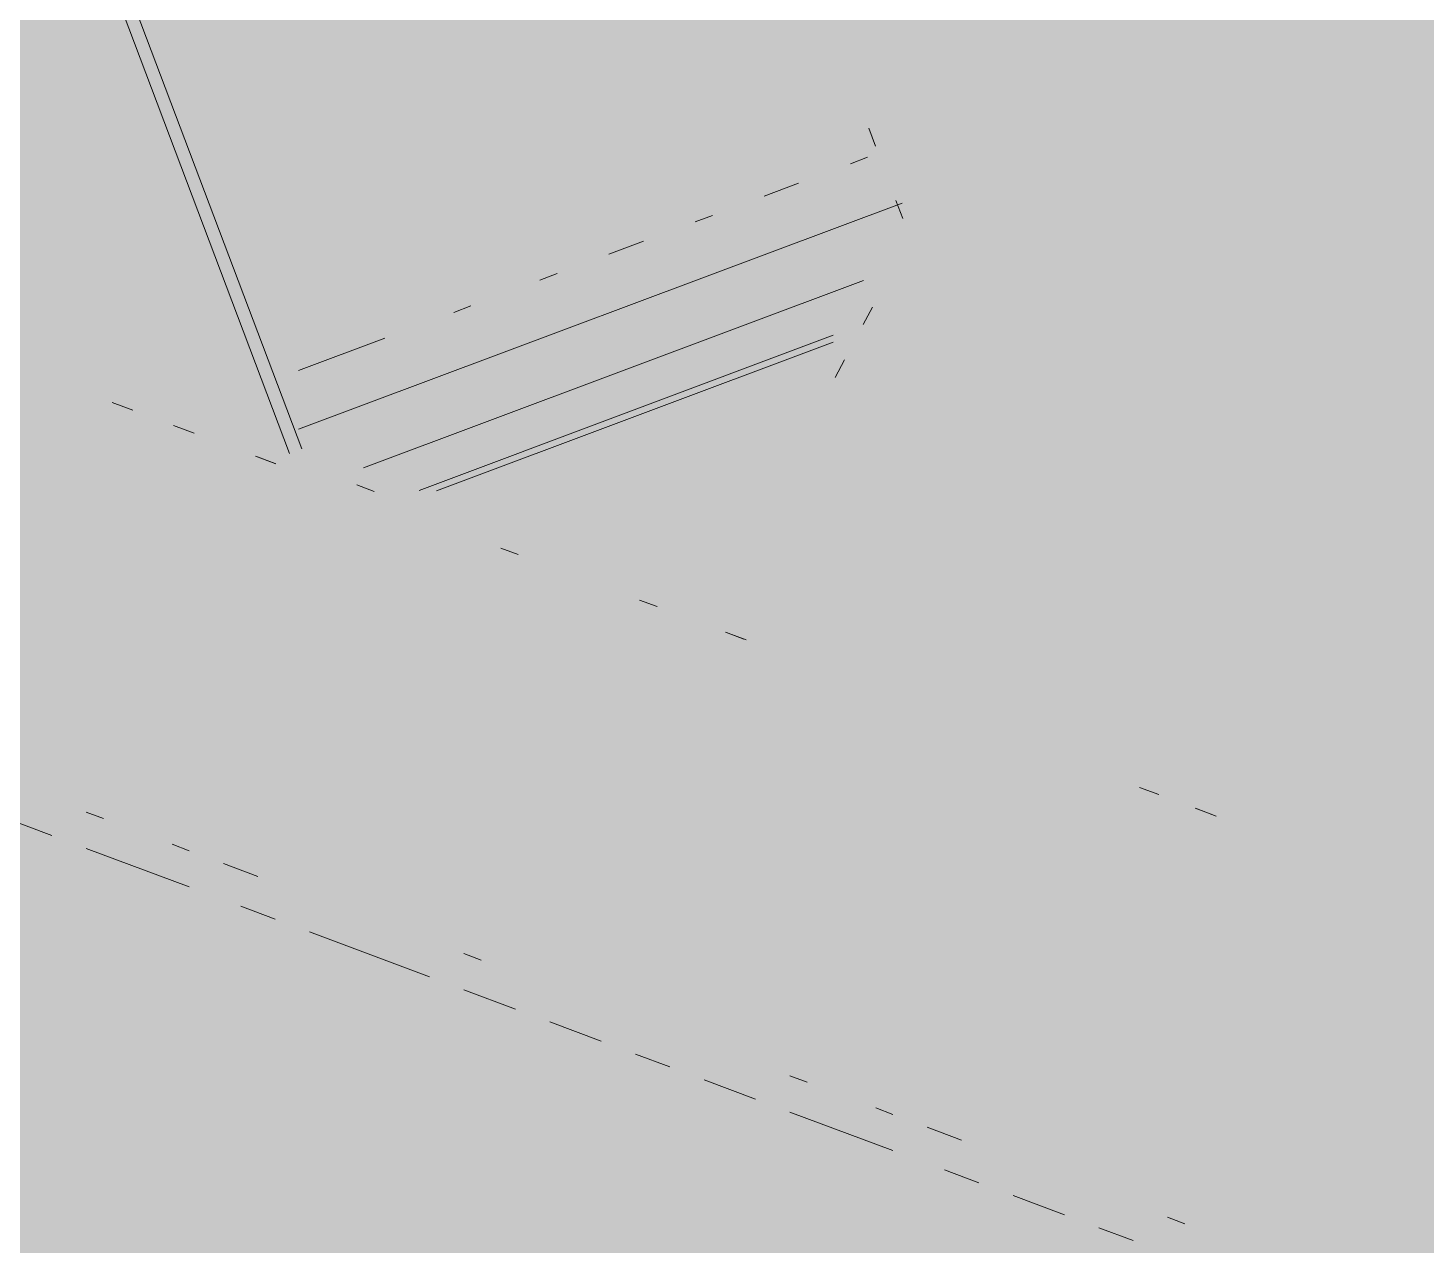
# Paper-space layout '03 3D Building and Roof' of a CAD drawing. Header units: millimetres. Extents: x 5 to 415, y 5 to 292.
# Drawn here: x 99.74 to 104.81, y 82.13 to 86.54 of the extents above; entities that cross this region are included whole.
import ezdxf

# ---------------------------------------------------------------- set-up
doc = ezdxf.new("R2010")
doc.units = ezdxf.units.MM
doc.layers.add('EXISTING', color=7, linetype='Continuous')
doc.layers.add('IMAGES', color=7, linetype='Continuous')

# ---------------------------------------------------------------- blocks, each defined once
blk = doc.blocks.new('SHEET_03')
at = {"layer": 'EXISTING', "color": 250, "lineweight": 9}
for p, q in [((100.6892, 85.0021), (99.9733, 86.8975)), ((100.0177, 86.9142), (100.7337, 85.0187)), ((102.7878, 86.1799), (102.8124, 86.1145)), ((102.7213, 86.0511), (102.7838, 86.0745)), ((102.4089, 85.934), (102.5338, 85.9809)), ((100.7219, 85.0894), (102.9088, 85.9086)), ((102.8865, 85.9184), (102.9112, 85.8531)), ((102.1589, 85.8404), (102.2214, 85.8638)), ((101.8465, 85.7234), (101.9715, 85.7702)), ((101.5966, 85.6298), (101.6591, 85.6532)), ((102.769, 85.6278), (100.9571, 84.949)), ((101.2842, 85.5127), (101.3467, 85.5361)), ((102.8012, 85.5321), (102.7676, 85.4682)), ((100.7218, 85.3021), (101.0343, 85.4191)), ((101.1592, 84.8679), (102.6588, 85.4296)), ((101.2217, 84.8659), (102.6588, 85.4042)), ((102.7002, 85.3404), (102.6666, 85.2765)), ((100.0473, 85.1864), (100.1214, 85.1587)), ((100.2695, 85.1032), (100.3436, 85.0754)), ((100.5658, 84.9922), (100.6398, 84.9644)), ((100.6368, 84.9656), (100.5739, 84.9892)), ((100.9328, 84.888), (100.9957, 84.8644)), ((101.5175, 84.6357), (101.4546, 84.6592)), ((102.0207, 84.4472), (101.9578, 84.4707)), ((102.2693, 84.354), (102.3434, 84.3263)), ((102.3353, 84.3293), (102.2724, 84.3529)), ((103.7691, 83.7922), (103.8386, 83.7662)), ((99.8287, 83.6178), (99.6422, 83.6877)), ((99.9531, 83.7023), (100.0153, 83.679)), ((104.0338, 83.693), (103.9709, 83.7166)), ((103.9774, 83.7142), (104.0469, 83.6882)), ((100.264, 83.5859), (100.3262, 83.5626)), ((100.3262, 83.4315), (99.9531, 83.5712)), ((100.4505, 83.516), (100.5749, 83.4694)), ((100.637, 83.315), (100.5127, 83.3616)), ((101.1966, 83.1054), (100.7614, 83.2684)), ((101.321, 83.1899), (101.3832, 83.1666)), ((101.5075, 82.9889), (101.321, 83.0588)), ((101.8184, 82.8724), (101.6319, 82.9423)), ((102.0671, 82.7793), (101.9428, 82.8259)), ((102.378, 82.6628), (102.1915, 82.7327)), ((102.5024, 82.7473), (102.5646, 82.724)), ((102.8754, 82.4765), (102.5024, 82.6162)), ((102.8133, 82.6309), (102.8754, 82.6076)), ((102.9998, 82.561), (103.1242, 82.5144)), ((103.1863, 82.36), (103.062, 82.4066)), ((103.4972, 82.2436), (103.3107, 82.3134)), ((103.8703, 82.2349), (103.9325, 82.2116)), ((103.7459, 82.1504), (103.6216, 82.197))]:
    blk.add_line(p, q, dxfattribs=at)
at = {"layer": 'IMAGES', "color": 7}
for points in [[(98.4082, 86.2857), (99.7792, 86.2857), (98.4082, 87.3143), (99.7792, 87.3143)], [(102.6923, 86.4571), (102.8637, 86.4571), (102.6923, 86.8), (102.8637, 86.8)], [(99.7792, 86.2857), (99.9505, 86.2857), (99.7792, 86.6286), (99.9505, 86.6286)], [(99.9505, 86.4571), (100.1219, 86.4571), (99.9505, 86.6286), (100.1219, 86.6286)], [(100.1219, 86.4571), (100.2932, 86.4571), (100.1219, 86.6286), (100.2932, 86.6286)], [(100.2932, 86.4571), (100.4646, 86.4571), (100.2932, 86.6286), (100.4646, 86.6286)], [(100.4646, 86.4571), (100.636, 86.4571), (100.4646, 86.6286), (100.636, 86.6286)], [(100.636, 86.2857), (102.3496, 86.2857), (100.636, 86.6286), (102.3496, 86.6286)], [(102.3496, 86.4571), (102.6923, 86.4571), (102.3496, 86.6286), (102.6923, 86.6286)], [(102.8637, 86.4571), (104.406, 86.4571), (102.8637, 86.6286), (104.406, 86.6286)], [(104.406, 86.4571), (104.5773, 86.4571), (104.406, 86.6286), (104.5773, 86.6286)], [(104.5773, 86.4571), (104.7487, 86.4571), (104.5773, 86.6286), (104.7487, 86.6286)], [(104.7487, 86.4571), (104.92, 86.4571), (104.7487, 86.6286), (104.92, 86.6286)], [(99.9505, 86.2857), (100.1219, 86.2857), (99.9505, 86.4571), (100.1219, 86.4571)], [(100.1219, 86.2857), (100.2932, 86.2857), (100.1219, 86.4571), (100.2932, 86.4571)], [(100.2932, 86.2857), (100.4646, 86.2857), (100.2932, 86.4571), (100.4646, 86.4571)], [(100.4646, 86.1143), (100.636, 86.1143), (100.4646, 86.4571), (100.636, 86.4571)], [(102.3496, 86.1143), (102.521, 86.1143), (102.3496, 86.4571), (102.521, 86.4571)], [(102.521, 86.2857), (102.6923, 86.2857), (102.521, 86.4571), (102.6923, 86.4571)], [(102.6923, 86.2857), (102.8637, 86.2857), (102.6923, 86.4571), (102.8637, 86.4571)], [(102.8637, 86.2857), (103.035, 86.2857), (102.8637, 86.4571), (103.035, 86.4571)], [(103.035, 86.2857), (104.7487, 86.2857), (103.035, 86.4571), (104.7487, 86.4571)], [(104.7487, 86.2857), (105.0914, 86.2857), (104.7487, 86.4571), (105.0914, 86.4571)], [(98.4082, 86.1143), (99.9505, 86.1143), (98.4082, 86.2857), (99.9505, 86.2857)], [(99.9505, 85.9429), (100.1219, 85.9429), (99.9505, 86.2857), (100.1219, 86.2857)], [(100.1219, 86.1143), (100.2932, 86.1143), (100.1219, 86.2857), (100.2932, 86.2857)], [(100.2932, 86.1143), (100.4646, 86.1143), (100.2932, 86.2857), (100.4646, 86.2857)], [(100.636, 86.1143), (102.1782, 86.1143), (100.636, 86.2857), (102.1782, 86.2857)], [(102.1782, 86.1143), (102.3496, 86.1143), (102.1782, 86.2857), (102.3496, 86.2857)], [(102.521, 85.9429), (102.6923, 85.9429), (102.521, 86.2857), (102.6923, 86.2857)], [(102.6923, 86.1143), (102.8637, 86.1143), (102.6923, 86.2857), (102.8637, 86.2857)], [(102.8637, 85.9429), (103.035, 85.9429), (102.8637, 86.2857), (103.035, 86.2857)], [(103.035, 85.9429), (103.2064, 85.9429), (103.035, 86.2857), (103.2064, 86.2857)], [(103.2064, 86.1143), (105.0914, 86.1143), (103.2064, 86.2857), (105.0914, 86.2857)], [(98.5796, 85.9429), (99.9505, 85.9429), (98.5796, 86.1143), (99.9505, 86.1143)], [(100.1219, 85.9429), (100.2932, 85.9429), (100.1219, 86.1143), (100.2932, 86.1143)], [(100.2932, 85.7714), (100.4646, 85.7714), (100.2932, 86.1143), (100.4646, 86.1143)], [(100.4646, 85.9429), (100.636, 85.9429), (100.4646, 86.1143), (100.636, 86.1143)], [(100.636, 85.9429), (100.8073, 85.9429), (100.636, 86.1143), (100.8073, 86.1143)], [(100.8073, 85.9429), (101.6641, 85.9429), (100.8073, 86.1143), (101.6641, 86.1143)], [(101.6641, 85.9429), (102.0069, 85.9429), (101.6641, 86.1143), (102.0069, 86.1143)], [(102.0069, 85.9429), (102.3496, 85.9429), (102.0069, 86.1143), (102.3496, 86.1143)], [(102.3496, 85.9429), (102.521, 85.9429), (102.3496, 86.1143), (102.521, 86.1143)], [(102.6923, 85.9429), (102.8637, 85.9429), (102.6923, 86.1143), (102.8637, 86.1143)], [(103.2064, 85.9429), (104.7487, 85.9429), (103.2064, 86.1143), (104.7487, 86.1143)], [(104.7487, 85.9429), (105.0914, 85.9429), (104.7487, 86.1143), (105.0914, 86.1143)], [(99.0937, 85.7714), (100.1219, 85.7714), (99.0937, 85.9429), (100.1219, 85.9429)], [(100.1219, 85.6), (100.2932, 85.6), (100.1219, 85.9429), (100.2932, 85.9429)], [(100.4646, 85.6), (100.636, 85.6), (100.4646, 85.9429), (100.636, 85.9429)], [(100.636, 85.7714), (100.8073, 85.7714), (100.636, 85.9429), (100.8073, 85.9429)], [(100.8073, 85.7714), (101.3214, 85.7714), (100.8073, 85.9429), (101.3214, 85.9429)], [(101.3214, 85.7714), (101.4928, 85.7714), (101.3214, 85.9429), (101.4928, 85.9429)], [(101.4928, 85.6), (101.6641, 85.6), (101.4928, 85.9429), (101.6641, 85.9429)], [(101.6641, 85.7714), (101.8355, 85.7714), (101.6641, 85.9429), (101.8355, 85.9429)], [(101.8355, 85.7714), (102.0069, 85.7714), (101.8355, 85.9429), (102.0069, 85.9429)], [(102.0069, 85.7714), (102.1782, 85.7714), (102.0069, 85.9429), (102.1782, 85.9429)], [(102.1782, 85.7714), (102.3496, 85.7714), (102.1782, 85.9429), (102.3496, 85.9429)], [(102.3496, 85.7714), (102.521, 85.7714), (102.3496, 85.9429), (102.521, 85.9429)], [(102.521, 85.7714), (103.035, 85.7714), (102.521, 85.9429), (103.035, 85.9429)], [(103.035, 85.6), (103.2064, 85.6), (103.035, 85.9429), (103.2064, 85.9429)], [(103.2064, 85.4286), (104.5773, 85.4286), (103.2064, 85.9429), (104.5773, 85.9429)], [(104.5773, 85.4286), (104.7487, 85.4286), (104.5773, 85.9429), (104.7487, 85.9429)], [(104.7487, 85.6), (104.92, 85.6), (104.7487, 85.9429), (104.92, 85.9429)], [(99.6078, 85.6), (100.1219, 85.6), (99.6078, 85.7714), (100.1219, 85.7714)], [(100.2932, 85.6), (100.4646, 85.6), (100.2932, 85.7714), (100.4646, 85.7714)], [(100.636, 85.6), (100.9787, 85.6), (100.636, 85.7714), (100.9787, 85.7714)], [(100.9787, 85.4286), (101.1501, 85.4286), (100.9787, 85.7714), (101.1501, 85.7714)], [(101.1501, 85.6), (101.3214, 85.6), (101.1501, 85.7714), (101.3214, 85.7714)], [(101.3214, 85.6), (101.4928, 85.6), (101.3214, 85.7714), (101.4928, 85.7714)], [(101.6641, 85.6), (101.8355, 85.6), (101.6641, 85.7714), (101.8355, 85.7714)], [(101.8355, 85.6), (102.0069, 85.6), (101.8355, 85.7714), (102.0069, 85.7714)], [(102.0069, 85.6), (102.521, 85.6), (102.0069, 85.7714), (102.521, 85.7714)], [(102.521, 85.6), (102.8637, 85.6), (102.521, 85.7714), (102.8637, 85.7714)], [(102.8637, 85.6), (103.035, 85.6), (102.8637, 85.7714), (103.035, 85.7714)], [(99.6078, 85.4286), (99.7792, 85.4286), (99.6078, 85.6), (99.7792, 85.6)], [(99.7792, 85.4286), (100.1219, 85.4286), (99.7792, 85.6), (100.1219, 85.6)], [(100.1219, 85.4286), (100.2932, 85.4286), (100.1219, 85.6), (100.2932, 85.6)], [(100.2932, 85.4286), (100.4646, 85.4286), (100.2932, 85.6), (100.4646, 85.6)], [(100.4646, 85.4286), (100.636, 85.4286), (100.4646, 85.6), (100.636, 85.6)], [(100.636, 85.4286), (100.8073, 85.4286), (100.636, 85.6), (100.8073, 85.6)], [(100.8073, 85.4286), (100.9787, 85.4286), (100.8073, 85.6), (100.9787, 85.6)], [(101.1501, 85.4286), (101.3214, 85.4286), (101.1501, 85.6), (101.3214, 85.6)], [(101.3214, 85.4286), (101.4928, 85.4286), (101.3214, 85.6), (101.4928, 85.6)], [(101.4928, 85.4286), (101.6641, 85.4286), (101.4928, 85.6), (101.6641, 85.6)], [(101.6641, 85.4286), (102.6923, 85.4286), (101.6641, 85.6), (102.6923, 85.6)], [(102.6923, 85.4286), (102.8637, 85.4286), (102.6923, 85.6), (102.8637, 85.6)], [(102.8637, 85.4286), (103.035, 85.4286), (102.8637, 85.6), (103.035, 85.6)], [(103.035, 85.2571), (103.2064, 85.2571), (103.035, 85.6), (103.2064, 85.6)], [(104.7487, 85.4286), (104.92, 85.4286), (104.7487, 85.6), (104.92, 85.6)], [(99.6078, 85.2571), (99.7792, 85.2571), (99.6078, 85.4286), (99.7792, 85.4286)], [(99.7792, 85.2571), (99.9505, 85.2571), (99.7792, 85.4286), (99.9505, 85.4286)], [(99.9505, 85.2571), (100.1219, 85.2571), (99.9505, 85.4286), (100.1219, 85.4286)], [(100.1219, 85.2571), (100.4646, 85.2571), (100.1219, 85.4286), (100.4646, 85.4286)], [(100.4646, 85.2571), (101.1501, 85.2571), (100.4646, 85.4286), (101.1501, 85.4286)], [(101.1501, 85.2571), (101.6641, 85.2571), (101.1501, 85.4286), (101.6641, 85.4286)], [(101.6641, 85.2571), (102.1782, 85.2571), (101.6641, 85.4286), (102.1782, 85.4286)], [(102.1782, 85.2571), (102.3496, 85.2571), (102.1782, 85.4286), (102.3496, 85.4286)], [(102.3496, 85.2571), (102.521, 85.2571), (102.3496, 85.4286), (102.521, 85.4286)], [(102.521, 85.2571), (102.6923, 85.2571), (102.521, 85.4286), (102.6923, 85.4286)], [(102.6923, 85.2571), (102.8637, 85.2571), (102.6923, 85.4286), (102.8637, 85.4286)], [(102.8637, 85.2571), (103.035, 85.2571), (102.8637, 85.4286), (103.035, 85.4286)], [(103.2064, 85.2571), (104.7487, 85.2571), (103.2064, 85.4286), (104.7487, 85.4286)], [(104.7487, 85.2571), (104.92, 85.2571), (104.7487, 85.4286), (104.92, 85.4286)], [(99.4364, 85.0857), (99.7792, 85.0857), (99.4364, 85.2571), (99.7792, 85.2571)], [(99.7792, 85.0857), (99.9505, 85.0857), (99.7792, 85.2571), (99.9505, 85.2571)], [(99.9505, 85.0857), (100.1219, 85.0857), (99.9505, 85.2571), (100.1219, 85.2571)], [(100.1219, 84.9143), (100.2932, 84.9143), (100.1219, 85.2571), (100.2932, 85.2571)], [(100.2932, 85.0857), (100.4646, 85.0857), (100.2932, 85.2571), (100.4646, 85.2571)], [(100.4646, 85.0857), (100.636, 85.0857), (100.4646, 85.2571), (100.636, 85.2571)], [(100.636, 85.0857), (100.9787, 85.0857), (100.636, 85.2571), (100.9787, 85.2571)], [(100.9787, 85.0857), (101.1501, 85.0857), (100.9787, 85.2571), (101.1501, 85.2571)], [(101.1501, 85.0857), (101.4928, 85.0857), (101.1501, 85.2571), (101.4928, 85.2571)], [(101.4928, 85.0857), (101.6641, 85.0857), (101.4928, 85.2571), (101.6641, 85.2571)], [(101.6641, 85.0857), (101.8355, 85.0857), (101.6641, 85.2571), (101.8355, 85.2571)], [(101.8355, 85.0857), (102.0069, 85.0857), (101.8355, 85.2571), (102.0069, 85.2571)], [(102.0069, 85.0857), (102.3496, 85.0857), (102.0069, 85.2571), (102.3496, 85.2571)], [(102.3496, 85.0857), (102.6923, 85.0857), (102.3496, 85.2571), (102.6923, 85.2571)], [(102.6923, 85.0857), (102.8637, 85.0857), (102.6923, 85.2571), (102.8637, 85.2571)], [(102.8637, 85.0857), (103.035, 85.0857), (102.8637, 85.2571), (103.035, 85.2571)], [(103.035, 85.0857), (104.5773, 85.0857), (103.035, 85.2571), (104.5773, 85.2571)], [(104.5773, 85.0857), (104.7487, 85.0857), (104.5773, 85.2571), (104.7487, 85.2571)], [(104.7487, 85.0857), (104.92, 85.0857), (104.7487, 85.2571), (104.92, 85.2571)], [(99.4364, 84.9143), (99.9505, 84.9143), (99.4364, 85.0857), (99.9505, 85.0857)], [(99.9505, 84.9143), (100.1219, 84.9143), (99.9505, 85.0857), (100.1219, 85.0857)], [(100.2932, 84.9143), (100.4646, 84.9143), (100.2932, 85.0857), (100.4646, 85.0857)], [(100.4646, 84.9143), (100.636, 84.9143), (100.4646, 85.0857), (100.636, 85.0857)], [(100.636, 84.9143), (100.8073, 84.9143), (100.636, 85.0857), (100.8073, 85.0857)], [(100.8073, 84.9143), (101.4928, 84.9143), (100.8073, 85.0857), (101.4928, 85.0857)], [(101.4928, 84.9143), (101.8355, 84.9143), (101.4928, 85.0857), (101.8355, 85.0857)], [(101.8355, 84.9143), (102.1782, 84.9143), (101.8355, 85.0857), (102.1782, 85.0857)], [(102.1782, 84.9143), (102.3496, 84.9143), (102.1782, 85.0857), (102.3496, 85.0857)], [(102.3496, 84.9143), (102.521, 84.9143), (102.3496, 85.0857), (102.521, 85.0857)], [(102.521, 84.9143), (102.6923, 84.9143), (102.521, 85.0857), (102.6923, 85.0857)], [(102.6923, 84.9143), (102.8637, 84.9143), (102.6923, 85.0857), (102.8637, 85.0857)], [(102.8637, 84.7429), (104.5773, 84.7429), (102.8637, 85.0857), (104.5773, 85.0857)], [(104.5773, 84.9143), (104.7487, 84.9143), (104.5773, 85.0857), (104.7487, 85.0857)], [(104.7487, 84.9143), (104.92, 84.9143), (104.7487, 85.0857), (104.92, 85.0857)], [(98.5796, 84.7429), (99.9505, 84.7429), (98.5796, 84.9143), (99.9505, 84.9143)], [(99.9505, 84.7429), (100.1219, 84.7429), (99.9505, 84.9143), (100.1219, 84.9143)], [(100.1219, 84.7429), (100.2932, 84.7429), (100.1219, 84.9143), (100.2932, 84.9143)], [(100.2932, 84.7429), (100.4646, 84.7429), (100.2932, 84.9143), (100.4646, 84.9143)], [(100.4646, 84.7429), (100.636, 84.7429), (100.4646, 84.9143), (100.636, 84.9143)], [(100.636, 84.7429), (100.9787, 84.7429), (100.636, 84.9143), (100.9787, 84.9143)], [(100.9787, 84.7429), (101.1501, 84.7429), (100.9787, 84.9143), (101.1501, 84.9143)], [(101.1501, 84.5714), (101.3214, 84.5714), (101.1501, 84.9143), (101.3214, 84.9143)], [(101.3214, 84.7429), (101.4928, 84.7429), (101.3214, 84.9143), (101.4928, 84.9143)], [(101.4928, 84.7429), (101.6641, 84.7429), (101.4928, 84.9143), (101.6641, 84.9143)], [(101.6641, 84.7429), (101.8355, 84.7429), (101.6641, 84.9143), (101.8355, 84.9143)], [(101.8355, 84.7429), (102.1782, 84.7429), (101.8355, 84.9143), (102.1782, 84.9143)], [(102.1782, 84.7429), (102.3496, 84.7429), (102.1782, 84.9143), (102.3496, 84.9143)], [(102.3496, 84.7429), (102.521, 84.7429), (102.3496, 84.9143), (102.521, 84.9143)], [(102.521, 84.7429), (102.6923, 84.7429), (102.521, 84.9143), (102.6923, 84.9143)], [(102.6923, 84.7429), (102.8637, 84.7429), (102.6923, 84.9143), (102.8637, 84.9143)], [(104.5773, 83.7143), (104.7487, 83.7143), (104.5773, 84.9143), (104.7487, 84.9143)], [(104.7487, 84.4), (104.92, 84.4), (104.7487, 84.9143), (104.92, 84.9143)], [(98.751, 84.5714), (100.2932, 84.5714), (98.751, 84.7429), (100.2932, 84.7429)], [(100.2932, 84.5714), (100.636, 84.5714), (100.2932, 84.7429), (100.636, 84.7429)], [(100.636, 84.5714), (101.1501, 84.5714), (100.636, 84.7429), (101.1501, 84.7429)], [(101.3214, 84.5714), (101.4928, 84.5714), (101.3214, 84.7429), (101.4928, 84.7429)], [(101.4928, 84.5714), (101.6641, 84.5714), (101.4928, 84.7429), (101.6641, 84.7429)], [(101.6641, 84.4), (101.8355, 84.4), (101.6641, 84.7429), (101.8355, 84.7429)], [(101.8355, 84.5714), (102.0069, 84.5714), (101.8355, 84.7429), (102.0069, 84.7429)], [(102.0069, 84.5714), (102.1782, 84.5714), (102.0069, 84.7429), (102.1782, 84.7429)], [(102.1782, 84.5714), (102.3496, 84.5714), (102.1782, 84.7429), (102.3496, 84.7429)], [(102.3496, 84.5714), (102.521, 84.5714), (102.3496, 84.7429), (102.521, 84.7429)], [(102.521, 84.5714), (102.6923, 84.5714), (102.521, 84.7429), (102.6923, 84.7429)], [(102.6923, 84.4), (104.5773, 84.4), (102.6923, 84.7429), (104.5773, 84.7429)], [(99.2651, 84.4), (101.1501, 84.4), (99.2651, 84.5714), (101.1501, 84.5714)], [(101.1501, 84.4), (101.3214, 84.4), (101.1501, 84.5714), (101.3214, 84.5714)], [(101.3214, 84.4), (101.4928, 84.4), (101.3214, 84.5714), (101.4928, 84.5714)], [(101.4928, 84.4), (101.6641, 84.4), (101.4928, 84.5714), (101.6641, 84.5714)], [(101.8355, 84.4), (102.0069, 84.4), (101.8355, 84.5714), (102.0069, 84.5714)], [(102.0069, 84.4), (102.1782, 84.4), (102.0069, 84.5714), (102.1782, 84.5714)], [(102.1782, 84.4), (102.3496, 84.4), (102.1782, 84.5714), (102.3496, 84.5714)], [(102.3496, 84.4), (102.6923, 84.4), (102.3496, 84.5714), (102.6923, 84.5714)], [(99.6078, 84.2286), (99.7792, 84.2286), (99.6078, 84.4), (99.7792, 84.4)], [(99.7792, 84.2286), (100.1219, 84.2286), (99.7792, 84.4), (100.1219, 84.4)], [(100.1219, 84.2286), (101.4928, 84.2286), (100.1219, 84.4), (101.4928, 84.4)], [(101.4928, 84.2286), (101.6641, 84.2286), (101.4928, 84.4), (101.6641, 84.4)], [(101.6641, 84.2286), (101.8355, 84.2286), (101.6641, 84.4), (101.8355, 84.4)], [(101.8355, 84.2286), (102.0069, 84.2286), (101.8355, 84.4), (102.0069, 84.4)], [(102.0069, 84.2286), (102.1782, 84.2286), (102.0069, 84.4), (102.1782, 84.4)], [(102.1782, 84.2286), (102.3496, 84.2286), (102.1782, 84.4), (102.3496, 84.4)], [(102.3496, 84.0571), (102.521, 84.0571), (102.3496, 84.4), (102.521, 84.4)], [(102.521, 84.2286), (102.6923, 84.2286), (102.521, 84.4), (102.6923, 84.4)], [(102.6923, 84.2286), (102.8637, 84.2286), (102.6923, 84.4), (102.8637, 84.4)], [(102.8637, 84.2286), (103.035, 84.2286), (102.8637, 84.4), (103.035, 84.4)], [(103.035, 84.2286), (103.2064, 84.2286), (103.035, 84.4), (103.2064, 84.4)], [(103.2064, 84.2286), (104.5773, 84.2286), (103.2064, 84.4), (104.5773, 84.4)], [(104.7487, 84.2286), (104.92, 84.2286), (104.7487, 84.4), (104.92, 84.4)], [(99.6078, 83.8857), (99.7792, 83.8857), (99.6078, 84.2286), (99.7792, 84.2286)], [(99.7792, 84.0571), (100.1219, 84.0571), (99.7792, 84.2286), (100.1219, 84.2286)], [(100.1219, 84.0571), (100.2932, 84.0571), (100.1219, 84.2286), (100.2932, 84.2286)], [(100.2932, 84.0571), (101.8355, 84.0571), (100.2932, 84.2286), (101.8355, 84.2286)], [(101.8355, 84.0571), (102.0069, 84.0571), (101.8355, 84.2286), (102.0069, 84.2286)], [(102.0069, 84.0571), (102.1782, 84.0571), (102.0069, 84.2286), (102.1782, 84.2286)], [(102.1782, 83.8857), (102.3496, 83.8857), (102.1782, 84.2286), (102.3496, 84.2286)], [(102.521, 84.0571), (102.6923, 84.0571), (102.521, 84.2286), (102.6923, 84.2286)], [(102.6923, 84.0571), (102.8637, 84.0571), (102.6923, 84.2286), (102.8637, 84.2286)], [(102.8637, 84.0571), (103.035, 84.0571), (102.8637, 84.2286), (103.035, 84.2286)], [(103.035, 84.0571), (103.2064, 84.0571), (103.035, 84.2286), (103.2064, 84.2286)], [(103.2064, 84.0571), (103.3778, 84.0571), (103.2064, 84.2286), (103.3778, 84.2286)], [(103.3778, 84.0571), (103.5491, 84.0571), (103.3778, 84.2286), (103.5491, 84.2286)], [(103.5491, 84.0571), (104.5773, 84.0571), (103.5491, 84.2286), (104.5773, 84.2286)], [(104.7487, 83.5429), (104.92, 83.5429), (104.7487, 84.2286), (104.92, 84.2286)], [(99.7792, 83.8857), (100.1219, 83.8857), (99.7792, 84.0571), (100.1219, 84.0571)], [(100.1219, 83.8857), (100.4646, 83.8857), (100.1219, 84.0571), (100.4646, 84.0571)], [(100.4646, 83.8857), (100.636, 83.8857), (100.4646, 84.0571), (100.636, 84.0571)], [(100.636, 83.8857), (102.1782, 83.8857), (100.636, 84.0571), (102.1782, 84.0571)], [(102.3496, 83.8857), (102.6923, 83.8857), (102.3496, 84.0571), (102.6923, 84.0571)], [(102.6923, 83.8857), (102.8637, 83.8857), (102.6923, 84.0571), (102.8637, 84.0571)], [(102.8637, 83.8857), (103.035, 83.8857), (102.8637, 84.0571), (103.035, 84.0571)], [(103.035, 83.8857), (103.2064, 83.8857), (103.035, 84.0571), (103.2064, 84.0571)], [(103.2064, 83.8857), (103.3778, 83.8857), (103.2064, 84.0571), (103.3778, 84.0571)], [(103.3778, 83.8857), (103.5491, 83.8857), (103.3778, 84.0571), (103.5491, 84.0571)], [(103.5491, 83.8857), (103.7205, 83.8857), (103.5491, 84.0571), (103.7205, 84.0571)], [(103.7205, 83.8857), (104.0632, 83.8857), (103.7205, 84.0571), (104.0632, 84.0571)], [(104.0632, 83.8857), (104.5773, 83.8857), (104.0632, 84.0571), (104.5773, 84.0571)], [(99.6078, 83.7143), (99.7792, 83.7143), (99.6078, 83.8857), (99.7792, 83.8857)], [(99.7792, 83.7143), (99.9505, 83.7143), (99.7792, 83.8857), (99.9505, 83.8857)], [(99.9505, 83.7143), (100.1219, 83.7143), (99.9505, 83.8857), (100.1219, 83.8857)], [(100.1219, 83.7143), (100.2932, 83.7143), (100.1219, 83.8857), (100.2932, 83.8857)], [(100.2932, 83.7143), (100.8073, 83.7143), (100.2932, 83.8857), (100.8073, 83.8857)], [(100.8073, 83.7143), (100.9787, 83.7143), (100.8073, 83.8857), (100.9787, 83.8857)], [(100.9787, 83.7143), (101.1501, 83.7143), (100.9787, 83.8857), (101.1501, 83.8857)], [(101.1501, 83.7143), (102.6923, 83.7143), (101.1501, 83.8857), (102.6923, 83.8857)], [(102.6923, 83.7143), (102.8637, 83.7143), (102.6923, 83.8857), (102.8637, 83.8857)], [(102.8637, 83.7143), (103.035, 83.7143), (102.8637, 83.8857), (103.035, 83.8857)], [(103.035, 83.7143), (103.2064, 83.7143), (103.035, 83.8857), (103.2064, 83.8857)], [(103.2064, 83.7143), (103.5491, 83.7143), (103.2064, 83.8857), (103.5491, 83.8857)], [(103.5491, 83.7143), (103.7205, 83.7143), (103.5491, 83.8857), (103.7205, 83.8857)], [(103.7205, 83.7143), (103.8919, 83.7143), (103.7205, 83.8857), (103.8919, 83.8857)], [(103.8919, 83.7143), (104.0632, 83.7143), (103.8919, 83.8857), (104.0632, 83.8857)], [(104.0632, 83.7143), (104.406, 83.7143), (104.0632, 83.8857), (104.406, 83.8857)], [(104.406, 83.5429), (104.5773, 83.5429), (104.406, 83.8857), (104.5773, 83.8857)], [(99.6078, 83.5429), (100.1219, 83.5429), (99.6078, 83.7143), (100.1219, 83.7143)], [(100.1219, 83.5429), (100.2932, 83.5429), (100.1219, 83.7143), (100.2932, 83.7143)], [(100.2932, 83.5429), (100.4646, 83.5429), (100.2932, 83.7143), (100.4646, 83.7143)], [(100.4646, 83.5429), (100.636, 83.5429), (100.4646, 83.7143), (100.636, 83.7143)], [(100.636, 83.5429), (101.1501, 83.5429), (100.636, 83.7143), (101.1501, 83.7143)], [(101.1501, 83.5429), (101.3214, 83.5429), (101.1501, 83.7143), (101.3214, 83.7143)], [(101.3214, 83.5429), (101.4928, 83.5429), (101.3214, 83.7143), (101.4928, 83.7143)], [(101.4928, 83.5429), (101.6641, 83.5429), (101.4928, 83.7143), (101.6641, 83.7143)], [(101.6641, 83.5429), (101.8355, 83.5429), (101.6641, 83.7143), (101.8355, 83.7143)], [(101.8355, 83.5429), (103.2064, 83.5429), (101.8355, 83.7143), (103.2064, 83.7143)], [(103.2064, 83.5429), (103.3778, 83.5429), (103.2064, 83.7143), (103.3778, 83.7143)], [(103.3778, 83.5429), (103.5491, 83.5429), (103.3778, 83.7143), (103.5491, 83.7143)], [(103.5491, 83.5429), (103.7205, 83.5429), (103.5491, 83.7143), (103.7205, 83.7143)], [(103.7205, 83.5429), (104.0632, 83.5429), (103.7205, 83.7143), (104.0632, 83.7143)], [(104.0632, 83.5429), (104.2346, 83.5429), (104.0632, 83.7143), (104.2346, 83.7143)], [(104.2346, 83.5429), (104.406, 83.5429), (104.2346, 83.7143), (104.406, 83.7143)], [(104.5773, 83.5429), (104.7487, 83.5429), (104.5773, 83.7143), (104.7487, 83.7143)], [(99.6078, 83.3714), (99.7792, 83.3714), (99.6078, 83.5429), (99.7792, 83.5429)], [(99.7792, 83.3714), (99.9505, 83.3714), (99.7792, 83.5429), (99.9505, 83.5429)], [(99.9505, 83.3714), (100.1219, 83.3714), (99.9505, 83.5429), (100.1219, 83.5429)], [(100.1219, 83.3714), (100.4646, 83.3714), (100.1219, 83.5429), (100.4646, 83.5429)], [(100.4646, 83.2), (100.636, 83.2), (100.4646, 83.5429), (100.636, 83.5429)], [(100.636, 83.3714), (100.8073, 83.3714), (100.636, 83.5429), (100.8073, 83.5429)], [(100.8073, 83.3714), (100.9787, 83.3714), (100.8073, 83.5429), (100.9787, 83.5429)], [(100.9787, 83.3714), (101.3214, 83.3714), (100.9787, 83.5429), (101.3214, 83.5429)], [(101.3214, 83.3714), (101.4928, 83.3714), (101.3214, 83.5429), (101.4928, 83.5429)], [(101.4928, 83.3714), (101.6641, 83.3714), (101.4928, 83.5429), (101.6641, 83.5429)], [(101.6641, 83.3714), (101.8355, 83.3714), (101.6641, 83.5429), (101.8355, 83.5429)], [(101.8355, 83.3714), (102.0069, 83.3714), (101.8355, 83.5429), (102.0069, 83.5429)], [(102.0069, 83.3714), (103.7205, 83.3714), (102.0069, 83.5429), (103.7205, 83.5429)], [(103.7205, 83.3714), (103.8919, 83.3714), (103.7205, 83.5429), (103.8919, 83.5429)], [(103.8919, 83.3714), (104.0632, 83.3714), (103.8919, 83.5429), (104.0632, 83.5429)], [(104.0632, 83.3714), (104.2346, 83.3714), (104.0632, 83.5429), (104.2346, 83.5429)], [(104.2346, 83.3714), (104.406, 83.3714), (104.2346, 83.5429), (104.406, 83.5429)], [(104.406, 83.3714), (104.5773, 83.3714), (104.406, 83.5429), (104.5773, 83.5429)], [(104.5773, 83.3714), (104.7487, 83.3714), (104.5773, 83.5429), (104.7487, 83.5429)], [(104.7487, 83.2), (104.92, 83.2), (104.7487, 83.5429), (104.92, 83.5429)], [(99.6078, 83.2), (99.9505, 83.2), (99.6078, 83.3714), (99.9505, 83.3714)], [(99.9505, 83.2), (100.1219, 83.2), (99.9505, 83.3714), (100.1219, 83.3714)], [(100.1219, 83.2), (100.4646, 83.2), (100.1219, 83.3714), (100.4646, 83.3714)], [(100.636, 83.0286), (100.8073, 83.0286), (100.636, 83.3714), (100.8073, 83.3714)], [(100.8073, 83.2), (100.9787, 83.2), (100.8073, 83.3714), (100.9787, 83.3714)], [(100.9787, 83.2), (101.1501, 83.2), (100.9787, 83.3714), (101.1501, 83.3714)], [(101.1501, 83.2), (101.4928, 83.2), (101.1501, 83.3714), (101.4928, 83.3714)], [(101.4928, 83.2), (101.6641, 83.2), (101.4928, 83.3714), (101.6641, 83.3714)], [(101.6641, 83.2), (101.8355, 83.2), (101.6641, 83.3714), (101.8355, 83.3714)], [(101.8355, 83.2), (102.1782, 83.2), (101.8355, 83.3714), (102.1782, 83.3714)], [(102.1782, 83.2), (102.3496, 83.2), (102.1782, 83.3714), (102.3496, 83.3714)], [(102.3496, 83.2), (102.521, 83.2), (102.3496, 83.3714), (102.521, 83.3714)], [(102.521, 83.2), (104.0632, 83.2), (102.521, 83.3714), (104.0632, 83.3714)], [(104.0632, 83.2), (104.406, 83.2), (104.0632, 83.3714), (104.406, 83.3714)], [(104.406, 83.2), (104.5773, 83.2), (104.406, 83.3714), (104.5773, 83.3714)], [(104.5773, 83.2), (104.7487, 83.2), (104.5773, 83.3714), (104.7487, 83.3714)], [(97.5514, 83.0286), (100.1219, 83.0286), (97.5514, 83.2), (100.1219, 83.2)], [(100.1219, 83.0286), (100.2932, 83.0286), (100.1219, 83.2), (100.2932, 83.2)], [(100.2932, 83.0286), (100.4646, 83.0286), (100.2932, 83.2), (100.4646, 83.2)], [(100.4646, 83.0286), (100.636, 83.0286), (100.4646, 83.2), (100.636, 83.2)], [(100.8073, 83.0286), (101.1501, 83.0286), (100.8073, 83.2), (101.1501, 83.2)], [(101.1501, 83.0286), (101.3214, 83.0286), (101.1501, 83.2), (101.3214, 83.2)], [(101.3214, 83.0286), (101.6641, 83.0286), (101.3214, 83.2), (101.6641, 83.2)], [(101.6641, 83.0286), (101.8355, 83.0286), (101.6641, 83.2), (101.8355, 83.2)], [(101.8355, 83.0286), (102.1782, 83.0286), (101.8355, 83.2), (102.1782, 83.2)], [(102.1782, 83.0286), (102.521, 83.0286), (102.1782, 83.2), (102.521, 83.2)], [(102.521, 83.0286), (102.6923, 83.0286), (102.521, 83.2), (102.6923, 83.2)], [(102.6923, 83.0286), (102.8637, 83.0286), (102.6923, 83.2), (102.8637, 83.2)], [(102.8637, 83.0286), (103.2064, 83.0286), (102.8637, 83.2), (103.2064, 83.2)], [(103.2064, 83.0286), (103.5491, 83.0286), (103.2064, 83.2), (103.5491, 83.2)], [(103.5491, 83.0286), (104.406, 83.0286), (103.5491, 83.2), (104.406, 83.2)], [(104.406, 83.0286), (104.92, 83.0286), (104.406, 83.2), (104.92, 83.2)], [(97.0373, 82.8571), (100.636, 82.8571), (97.0373, 83.0286), (100.636, 83.0286)], [(100.636, 82.8571), (100.8073, 82.8571), (100.636, 83.0286), (100.8073, 83.0286)], [(100.8073, 82.8571), (100.9787, 82.8571), (100.8073, 83.0286), (100.9787, 83.0286)], [(100.9787, 82.8571), (101.1501, 82.8571), (100.9787, 83.0286), (101.1501, 83.0286)], [(101.1501, 82.8571), (101.3214, 82.8571), (101.1501, 83.0286), (101.3214, 83.0286)], [(101.3214, 82.8571), (101.4928, 82.8571), (101.3214, 83.0286), (101.4928, 83.0286)], [(101.4928, 82.8571), (101.6641, 82.8571), (101.4928, 83.0286), (101.6641, 83.0286)], [(101.6641, 82.8571), (101.8355, 82.8571), (101.6641, 83.0286), (101.8355, 83.0286)], [(101.8355, 82.8571), (102.0069, 82.8571), (101.8355, 83.0286), (102.0069, 83.0286)], [(102.0069, 82.8571), (102.1782, 82.8571), (102.0069, 83.0286), (102.1782, 83.0286)], [(102.1782, 82.8571), (102.3496, 82.8571), (102.1782, 83.0286), (102.3496, 83.0286)], [(102.3496, 82.8571), (102.6923, 82.8571), (102.3496, 83.0286), (102.6923, 83.0286)], [(102.6923, 82.8571), (103.035, 82.8571), (102.6923, 83.0286), (103.035, 83.0286)], [(103.035, 82.8571), (103.2064, 82.8571), (103.035, 83.0286), (103.2064, 83.0286)], [(103.2064, 82.8571), (103.3778, 82.8571), (103.2064, 83.0286), (103.3778, 83.0286)], [(103.3778, 82.8571), (103.5491, 82.8571), (103.3778, 83.0286), (103.5491, 83.0286)], [(103.5491, 82.8571), (103.7205, 82.8571), (103.5491, 83.0286), (103.7205, 83.0286)], [(103.7205, 82.8571), (105.0914, 82.8571), (103.7205, 83.0286), (105.0914, 83.0286)], [(96.866, 82.6857), (100.9787, 82.6857), (96.866, 82.8571), (100.9787, 82.8571)], [(100.9787, 82.6857), (101.3214, 82.6857), (100.9787, 82.8571), (101.3214, 82.8571)], [(101.3214, 82.6857), (101.4928, 82.6857), (101.3214, 82.8571), (101.4928, 82.8571)], [(101.4928, 82.6857), (101.6641, 82.6857), (101.4928, 82.8571), (101.6641, 82.8571)], [(101.6641, 82.6857), (101.8355, 82.6857), (101.6641, 82.8571), (101.8355, 82.8571)], [(101.8355, 82.6857), (102.1782, 82.6857), (101.8355, 82.8571), (102.1782, 82.8571)], [(102.1782, 82.6857), (102.6923, 82.6857), (102.1782, 82.8571), (102.6923, 82.8571)], [(102.6923, 82.6857), (102.8637, 82.6857), (102.6923, 82.8571), (102.8637, 82.8571)], [(102.8637, 82.6857), (103.2064, 82.6857), (102.8637, 82.8571), (103.2064, 82.8571)], [(103.2064, 82.6857), (103.3778, 82.6857), (103.2064, 82.8571), (103.3778, 82.8571)], [(103.3778, 82.6857), (103.5491, 82.6857), (103.3778, 82.8571), (103.5491, 82.8571)], [(103.5491, 82.6857), (105.4341, 82.6857), (103.5491, 82.8571), (105.4341, 82.8571)], [(96.1805, 82.5143), (101.4928, 82.5143), (96.1805, 82.6857), (101.4928, 82.6857)], [(101.4928, 82.5143), (101.6641, 82.5143), (101.4928, 82.6857), (101.6641, 82.6857)], [(101.6641, 82.5143), (101.8355, 82.5143), (101.6641, 82.6857), (101.8355, 82.6857)], [(101.8355, 82.5143), (102.1782, 82.5143), (101.8355, 82.6857), (102.1782, 82.6857)], [(102.1782, 82.5143), (102.3496, 82.5143), (102.1782, 82.6857), (102.3496, 82.6857)], [(102.3496, 82.5143), (102.521, 82.5143), (102.3496, 82.6857), (102.521, 82.6857)], [(102.521, 82.5143), (102.6923, 82.5143), (102.521, 82.6857), (102.6923, 82.6857)], [(102.6923, 82.5143), (102.8637, 82.5143), (102.6923, 82.6857), (102.8637, 82.6857)], [(102.8637, 82.5143), (103.035, 82.5143), (102.8637, 82.6857), (103.035, 82.6857)], [(103.035, 82.5143), (103.2064, 82.5143), (103.035, 82.6857), (103.2064, 82.6857)], [(103.2064, 82.5143), (103.3778, 82.5143), (103.2064, 82.6857), (103.3778, 82.6857)], [(103.3778, 82.5143), (103.5491, 82.5143), (103.3778, 82.6857), (103.5491, 82.6857)], [(103.5491, 82.5143), (103.8919, 82.5143), (103.5491, 82.6857), (103.8919, 82.6857)], [(103.8919, 82.5143), (104.2346, 82.5143), (103.8919, 82.6857), (104.2346, 82.6857)], [(104.2346, 82.5143), (106.1196, 82.5143), (104.2346, 82.6857), (106.1196, 82.6857)], [(95.8378, 82.3429), (102.1782, 82.3429), (95.8378, 82.5143), (102.1782, 82.5143)], [(102.1782, 82.3429), (102.521, 82.3429), (102.1782, 82.5143), (102.521, 82.5143)], [(102.521, 82.3429), (102.6923, 82.3429), (102.521, 82.5143), (102.6923, 82.5143)], [(102.6923, 82.3429), (103.2064, 82.3429), (102.6923, 82.5143), (103.2064, 82.5143)], [(103.2064, 82.3429), (103.5491, 82.3429), (103.2064, 82.5143), (103.5491, 82.5143)], [(103.5491, 82.3429), (103.7205, 82.3429), (103.5491, 82.5143), (103.7205, 82.5143)], [(103.7205, 82.3429), (103.8919, 82.3429), (103.7205, 82.5143), (103.8919, 82.5143)], [(103.8919, 82.3429), (104.406, 82.3429), (103.8919, 82.5143), (104.406, 82.5143)], [(104.406, 82.3429), (104.5773, 82.3429), (104.406, 82.5143), (104.5773, 82.5143)], [(104.5773, 82.3429), (104.7487, 82.3429), (104.5773, 82.5143), (104.7487, 82.5143)], [(104.7487, 82.3429), (104.92, 82.3429), (104.7487, 82.5143), (104.92, 82.5143)], [(95.3237, 82.1714), (102.521, 82.1714), (95.3237, 82.3429), (102.521, 82.3429)], [(102.521, 82.1714), (103.035, 82.1714), (102.521, 82.3429), (103.035, 82.3429)], [(103.035, 82.1714), (103.2064, 82.1714), (103.035, 82.3429), (103.2064, 82.3429)], [(103.2064, 82.1714), (103.3778, 82.1714), (103.2064, 82.3429), (103.3778, 82.3429)], [(103.3778, 82.1714), (103.5491, 82.1714), (103.3778, 82.3429), (103.5491, 82.3429)], [(103.5491, 82.1714), (103.7205, 82.1714), (103.5491, 82.3429), (103.7205, 82.3429)], [(103.7205, 82.1714), (103.8919, 82.1714), (103.7205, 82.3429), (103.8919, 82.3429)], [(103.8919, 82.1714), (104.0632, 82.1714), (103.8919, 82.3429), (104.0632, 82.3429)], [(104.0632, 82.1714), (104.2346, 82.1714), (104.0632, 82.3429), (104.2346, 82.3429)], [(104.2346, 82.1714), (104.406, 82.1714), (104.2346, 82.3429), (104.406, 82.3429)], [(104.406, 82.1714), (104.5773, 82.1714), (104.406, 82.3429), (104.5773, 82.3429)], [(104.5773, 82.1714), (104.7487, 82.1714), (104.5773, 82.3429), (104.7487, 82.3429)], [(104.7487, 82.1714), (104.92, 82.1714), (104.7487, 82.3429), (104.92, 82.3429)], [(94.8096, 82), (103.035, 82), (94.8096, 82.1714), (103.035, 82.1714)], [(103.035, 82), (103.2064, 82), (103.035, 82.1714), (103.2064, 82.1714)], [(103.2064, 82), (103.5491, 82), (103.2064, 82.1714), (103.5491, 82.1714)], [(103.5491, 82), (103.8919, 82), (103.5491, 82.1714), (103.8919, 82.1714)], [(103.8919, 82), (104.0632, 82), (103.8919, 82.1714), (104.0632, 82.1714)], [(104.0632, 82), (104.2346, 82), (104.0632, 82.1714), (104.2346, 82.1714)], [(104.2346, 82), (104.5773, 82), (104.2346, 82.1714), (104.5773, 82.1714)], [(104.5773, 82), (104.92, 82), (104.5773, 82.1714), (104.92, 82.1714)]]:
    blk.add_solid(points, dxfattribs=at)

psp = doc.layouts.new('03 3D Building and Roof')

# ---------------------------------------------------------------- block references
psp.add_blockref('SHEET_03', (0, 0))

doc.saveas('drawing.dxf')
